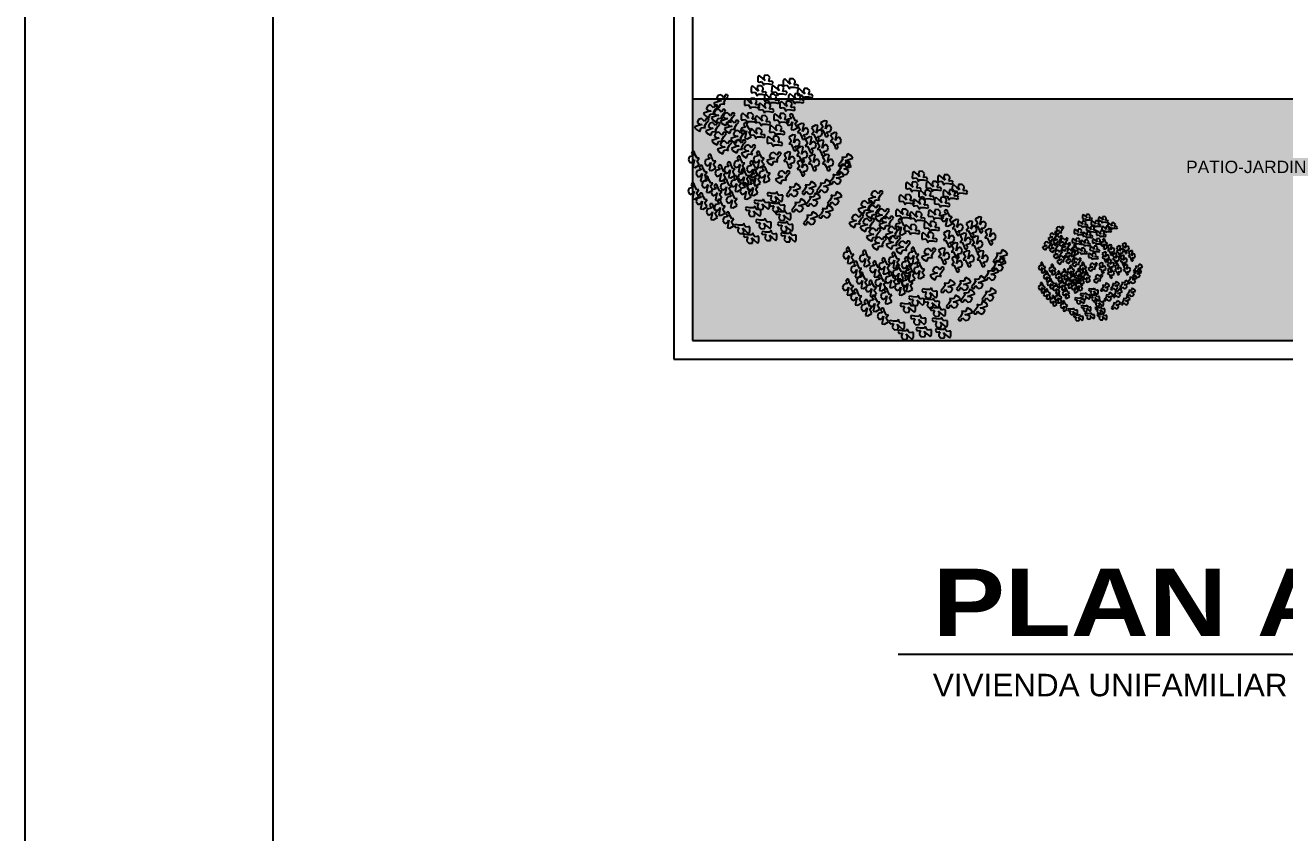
# Model space of a CAD drawing. Header units: inches. Extents: x -370 to 18, y -197 to 199.
# Drawn here: x -106.12 to -95.96, y 28.44 to 34.96 of the extents above; entities that cross this region are included whole.
import ezdxf

# ---------------------------------------------------------------- set-up
doc = ezdxf.new("R2010")
doc.units = ezdxf.units.IN
doc.header["$MEASUREMENT"] = 0
doc.layers.add('artefactos', color=1, linetype='Continuous')
doc.layers.add('MUEBLES', color=7, linetype='Continuous')
doc.styles.add('1', font='arial.ttf')
doc.styles.add('2', font='')
doc.styles.get("Standard").update_dxf_attribs({"font": 'arial.ttf'})
doc.styles.get('2').set_extended_font_data('Arial Black')

# ---------------------------------------------------------------- blocks, each defined once
blk = doc.blocks.new('BRANCHS', base_point=(1.4853, 0.588))
for p, q in [((1.5146, 0.6522), (1.4864, 0.6366)), ((1.4864, 0.6366), (1.4921, 0.6254)), ((1.4921, 0.6254), (1.5019, 0.6135)), ((1.5313, 0.6501), (1.5146, 0.6522)), ((1.5199, 0.5964), (1.5255, 0.6211)), ((1.5255, 0.6211), (1.5313, 0.6501)), ((1.5487, 0.6203), (1.5292, 0.6122)), ((1.5622, 0.5996), (1.5487, 0.6203)), ((1.4971, 0.6014), (1.4858, 0.588)), ((1.4858, 0.588), (1.5005, 0.5883)), ((1.5019, 0.6135), (1.4971, 0.6014)), ((1.5005, 0.5883), (1.5139, 0.5633)), ((1.5139, 0.5633), (1.5211, 0.5412)), ((1.5292, 0.6122), (1.5199, 0.5964)), ((1.5211, 0.5412), (1.5336, 0.5396)), ((1.5291, 0.572), (1.5482, 0.5759)), ((1.5308, 0.5654), (1.5291, 0.572)), ((1.5407, 0.5536), (1.5308, 0.5654)), ((1.5336, 0.5396), (1.5407, 0.5536)), ((1.5482, 0.5759), (1.5568, 0.5791)), ((1.5568, 0.5791), (1.5622, 0.5996))]:
    blk.add_line(p, q)
blk = doc.blocks.new('A$C26DE234E')
at = {"xscale": 3, "yscale": 3, "zscale": 3}
for p, rotation in [((1.587, 3.314), 60.00000000000001), ((2.122, 3.24), 60.00000000000001), ((0.774, 2.92), 120), ((1.449, 3.092), 60.00000000000001), ((1.725, 2.917), 60.00000000000001), ((1.88, 3.102), 60.00000000000001), ((2.234, 2.926), 60.00000000000001), ((2.424, 3.037), 60.00000000000001), ((0.558, 2.708), 120), ((1.311, 2.825), 60.00000000000001), ((1.604, 2.732), 60.00000000000001), ((2.053, 2.769), 60.00000000000001), ((0.368, 2.421), 120), ((0.722, 2.615), 120), ((0.912, 2.541), 120), ((0.998, 2.384), 120), ((1.242, 2.52), 60.00000000000001), ((1.535, 2.464), 60.00000000000001), ((1.923, 2.51), 60.00000000000001), ((2.3, 2.573), 180), ((0.601, 2.338), 120), ((0.731, 2.135), 120), ((1.127, 2.172), 120), ((1.334, 2.388), 180), ((1.423, 2.196), 60.00000000000001), ((1.837, 2.261), 60.00000000000001), ((0.851, 1.95), 120), ((1.145, 1.968), 120), ((1.352, 1.867), 120), ((1.785, 2.03), 60.00000000000001), ((0.239, 1.787), 180), ((0.584, 1.723), 180), ((1.602, 1.787), 180), ((1.886, 1.71), 120), ((3.228, 1.812), 299.9999999999999), ((0.403, 1.492), 180), ((0.8, 1.501), 180), ((0.989, 1.566), 180), ((1.196, 1.686), 180), ((1.464, 1.584), 180), ((1.723, 1.473), 180), ((2.067, 1.322), 120), ((3.194, 1.637), 299.9999999999999), ((0.524, 1.261), 180), ((0.912, 1.214), 180), ((1.127, 1.279), 180), ((1.283, 1.418), 180), ((1.472, 1.196), 180), ((1.524, 1.408), 180), ((2.461, 1.23), 299.9999999999999), ((2.771, 1.267), 299.9999999999999), ((3.039, 1.443), 299.9999999999999), ((0.231, 1.122), 180), ((0.714, 1.094), 180), ((1.033, 0.937), 180), ((1.326, 1.122), 180), ((1.863, 1.086), 240), ((2.133, 1.184), 299.9999999999999), ((2.547, 0.981), 299.9999999999999), ((2.996, 1.009), 299.9999999999999), ((0.403, 0.91), 180), ((0.619, 0.688), 180), ((0.782, 0.78), 180), ((1.406, 0.781), 240), ((1.587, 0.929), 240), ((1.906, 0.873), 240), ((2.245, 0.861), 299.9999999999999), ((2.814, 0.731), 299.9999999999999), ((0.964, 0.512), 180), ((1.622, 0.522), 240), ((2.036, 0.698), 240), ((2.079, 0.467), 240), ((2.495, 0.593), 299.9999999999999), ((1.173, 0.42), 240), ((1.363, 0.217), 240), ((1.743, 0.273), 240), ((2.148, 0.245), 240)]:
    blk.add_blockref('BRANCHS', p, dxfattribs=dict(at, rotation=rotation))
for p in [(2.297, 2.326), (2.59, 2.289), (2.78, 2.382), (2.116, 2.086), (2.461, 2.04), (2.711, 1.975), (2.987, 2.132), (2.012, 1.726), (2.28, 1.837), (2.53, 1.67), (2.823, 1.67), (2.288, 1.559)]:
    blk.add_blockref('BRANCHS', p, dxfattribs=at)
blk = doc.blocks.new('*U44')
at = {"color": 13}
blk.add_line((0, 0), (16.72, 0), dxfattribs=at)
at = {"color": 5}
blk.add_line((0, 0), (0.218, 0), dxfattribs=at)
at = {"color": 1, "linetype": 'Continuous', "style": '2'}
blk.add_attdef('TITULO', (0.308, 0.162), '', height=0.6, dxfattribs=at)
at = {"color": 2, "style": '1'}
blk.add_attdef('ESCALA', (14.227, -0.311), '', height=0.2, dxfattribs=at)
at = {"color": 2, "linetype": 'Continuous', "style": '1'}
blk.add_attdef('DESCRIPCION', (0.308, -0.373), '', height=0.2, dxfattribs=at)

msp = doc.modelspace()

# ---------------------------------------------------------------- hatches: boundary and pattern name
at = {"true_color": 0x136734}
h = msp.add_hatch(dxfattribs=at)
h.set_pattern_fill('GRASS', color=116, scale=0.1)
h.set_pattern_definition([(90, (-122.41948, 17.28385), (-0.07071068, 0.07071068), [0.01875, -0.12267136]), (45, (-122.41948, 17.28385), (-0.07071068, 0.07071068), [0.01875, -0.08125]), (135, (-122.41948, 17.28385), (-0.07071068, -0.07071068), [0.01875, -0.08125])])
h.paths.add_polyline_path([(-92.18676, 34.36242), (-100.73676, 34.36242), (-100.73676, 32.41242), (-92.18676, 32.41242)])

# ---------------------------------------------------------------- linework, layer by layer
at = {"color": 4}
for p, q in [((-100.88676, 41.26242), (-100.88676, 32.26242)), ((-100.73676, 35.71242), (-100.73676, 32.41242)), ((-100.73676, 32.41242), (-83.03676, 32.41242)), ((-100.88676, 32.26242), (-82.88676, 32.26242))]:
    msp.add_line(p, q, dxfattribs=at)
at = {"color": 8}
msp.add_line((-100.73676, 34.36242), (-92.18676, 34.36242), dxfattribs=at)
at = {"layer": 'MUEBLES', "color": 1}
msp.add_lwpolyline([(-46.71618, 49.4653), (-46.71618, 7.4153), (-106.11618, 7.4153), (-106.11618, 49.4653)], close=True, dxfattribs=at)
at = {"layer": 'MUEBLES', "color": 6}
msp.add_lwpolyline([(-48.71618, 48.4653), (-48.71618, 8.4153), (-104.11618, 8.4153), (-104.11618, 48.4653)], close=True, dxfattribs=at)

# ---------------------------------------------------------------- block references
ref = msp.add_blockref('*U44', (-99.07827, 29.88051), dxfattribs=dict(xscale=0.9073029058261515, yscale=0.9073029058261515, zscale=0.9073029058261515))
ref.add_attrib('TITULO', 'PLAN ARQUITECTONICA NIVEL 1', (-98.79861, 30.02729), dxfattribs={"color": 1, "linetype": 'Continuous', "height": 0.5443817, "style": '2'})
ref.add_attrib('DESCRIPCION', 'VIVIENDA UNIFAMILIAR 2 NIVELES', (-98.79861, 29.54197), dxfattribs={"color": 2, "linetype": 'Continuous', "height": 0.1814606, "style": '1'})
at = {"layer": 'artefactos'}
for p, xscale, yscale, zscale in [((-100.77261, 33.19695), 0.3839999999999861, 0.3839999999999861, 0.3839999999999861), ((-99.52616, 32.42167), 0.3839999999999861, 0.3839999999999861, 0.3839999999999861), ((-97.94822, 32.57226), 0.2429424568478556, 0.2429424568478556, 0.2429424568478556)]:
    msp.add_blockref('A$C26DE234E', p, dxfattribs=dict(at, xscale=xscale, yscale=yscale, zscale=zscale))

# ---------------------------------------------------------------- texts
at = {"color": 2, "insert": (-96.75699, 33.86292), "char_height": 0.1, "attachment_point": 1}
msp.add_mtext('PATIO-JARDIN', dxfattribs=at)

doc.saveas('drawing.dxf')
